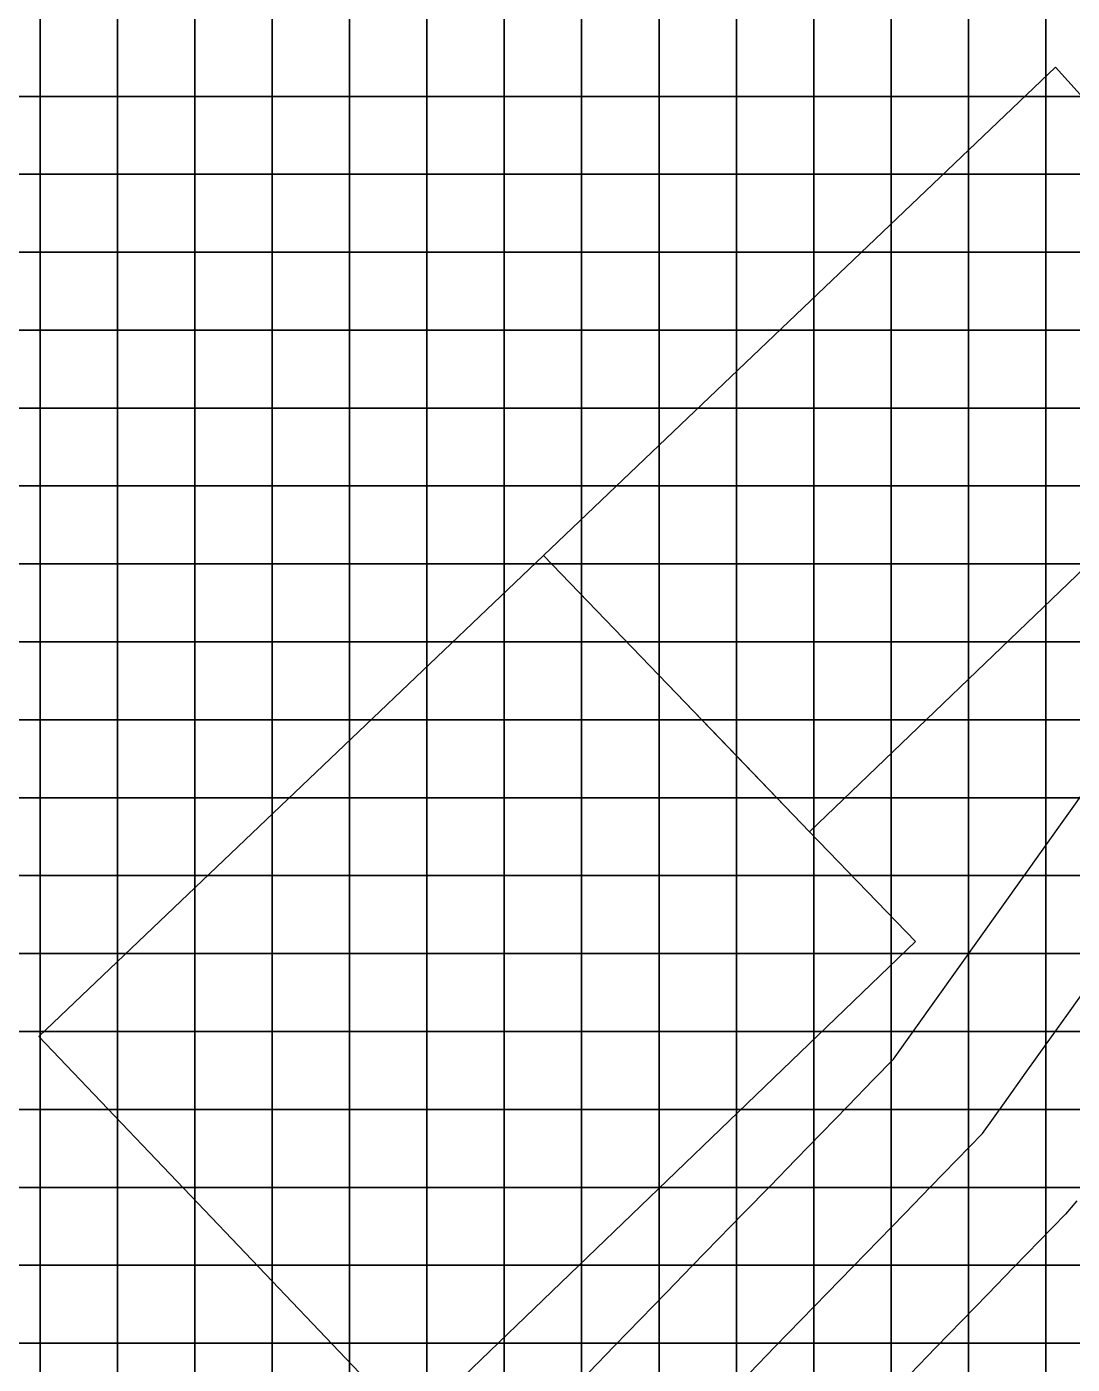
# Model space of a CAD drawing. Header units: metres. Extents: x -5 to 122, y -9 to 115.
# Drawn here: x 37.77 to 64.87, y 60.1 to 94.78 of the extents above; entities that cross this region are included whole.
import ezdxf

# ---------------------------------------------------------------- set-up
doc = ezdxf.new("R2010")
doc.units = ezdxf.units.M
for name, color, linetype in [('buildings', 7, 'Continuous'), ('osm_streets', 7, 'Continuous'), ('osm_streets_centerlines', 7, 'Continuous'), ('terrain', 7, 'Continuous')]:
    doc.layers.add(name, color=color, linetype=linetype)

msp = doc.modelspace()

# ---------------------------------------------------------------- linework, layer by layer
at = {"layer": 'buildings'}
for points, invisible_edges in [([(54.611, 77.486, 1.817), (51.161, 81.069, 1.817), (64.432, 93.729, 1.817), (54.611, 77.486, 1.817)], 4), ([(66.789, 91.114, 6.191), (64.432, 93.729, 4.74), (51.161, 81.069, 4.74), (66.789, 91.114, 6.191)], 4), ([(64.432, 93.729, 1.817), (51.161, 81.069, 1.817), (51.161, 81.069, 4.74), (64.432, 93.729, 1.817)], 6), ([(51.161, 81.069, 4.74), (64.432, 93.729, 4.74), (64.432, 93.729, 1.817), (51.161, 81.069, 4.74)], 4), ([(54.611, 77.486, 1.817), (64.432, 93.729, 1.817), (66.789, 91.114, 1.817), (54.611, 77.486, 1.817)], 5), ([(66.789, 91.114, 1.817), (64.432, 93.729, 1.817), (64.432, 93.729, 4.74), (66.789, 91.114, 1.817)], 6), ([(64.432, 93.729, 4.74), (66.789, 91.114, 6.191), (66.789, 91.114, 1.817), (64.432, 93.729, 4.74)], 4), ([(51.161, 81.069, 4.74), (67.759, 90.073, 6.778), (66.789, 91.114, 6.191), (51.161, 81.069, 4.74)], 5), ([(66.789, 91.114, 1.817), (71.128, 86.457, 1.817), (54.611, 77.486, 1.817), (66.789, 91.114, 1.817)], 7), ([(51.161, 81.069, 4.74), (54.611, 77.486, 6.778), (67.759, 90.073, 6.778), (51.161, 81.069, 4.74)], 6), ([(71.128, 86.457, 4.74), (67.759, 90.073, 6.778), (54.611, 77.486, 6.778), (71.128, 86.457, 4.74)], 6), ([(71.128, 86.457, 1.817), (58.06, 73.903, 1.817), (54.611, 77.486, 1.817), (71.128, 86.457, 1.817)], 4), ([(54.611, 77.486, 6.778), (58.06, 73.903, 4.74), (71.128, 86.457, 4.74), (54.611, 77.486, 6.778)], 4), ([(58.06, 73.903, 1.817), (71.128, 86.457, 1.817), (71.128, 86.457, 4.74), (58.06, 73.903, 1.817)], 6), ([(71.128, 86.457, 4.74), (58.06, 73.903, 4.74), (58.06, 73.903, 1.817), (71.128, 86.457, 4.74)], 4), ([(42.907, 63.533, 2), (38.081, 68.591, 2), (51.161, 81.069, 2), (42.907, 63.533, 2)], 4), ([(55.981, 76.062, 12.374), (51.161, 81.069, 6.53), (38.081, 68.591, 6.53), (55.981, 76.062, 12.374)], 4), ([(51.161, 81.069, 2), (38.081, 68.591, 2), (38.081, 68.591, 6.53), (51.161, 81.069, 2)], 6), ([(38.081, 68.591, 6.53), (51.161, 81.069, 6.53), (51.161, 81.069, 2), (38.081, 68.591, 6.53)], 4), ([(42.907, 63.533, 2), (51.161, 81.069, 2), (55.981, 76.062, 2), (42.907, 63.533, 2)], 5), ([(51.161, 81.069, 1.817), (54.611, 77.486, 1.817), (54.611, 77.486, 6.778), (51.161, 81.069, 1.817)], 6), ([(54.611, 77.486, 6.778), (51.161, 81.069, 4.74), (51.161, 81.069, 1.817), (54.611, 77.486, 6.778)], 4), ([(55.981, 76.062, 2), (51.161, 81.069, 2), (51.161, 81.069, 6.53), (55.981, 76.062, 2)], 6), ([(51.161, 81.069, 6.53), (55.981, 76.062, 12.374), (55.981, 76.062, 2), (51.161, 81.069, 6.53)], 4), ([(54.611, 77.486, 1.817), (58.06, 73.903, 1.817), (58.06, 73.903, 4.74), (54.611, 77.486, 1.817)], 6), ([(58.06, 73.903, 4.74), (54.611, 77.486, 6.778), (54.611, 77.486, 1.817), (58.06, 73.903, 4.74)], 4), ([(38.081, 68.591, 6.53), (42.907, 63.533, 12.374), (55.981, 76.062, 12.374), (38.081, 68.591, 6.53)], 6), ([(55.981, 76.062, 2), (58.06, 73.903, 2), (42.907, 63.533, 2), (55.981, 76.062, 2)], 6), ([(58.06, 73.903, 9.854), (55.981, 76.062, 12.374), (42.907, 63.533, 12.374), (58.06, 73.903, 9.854)], 6), ([(58.06, 73.903, 2), (55.981, 76.062, 2), (55.981, 76.062, 12.374), (58.06, 73.903, 2)], 6), ([(55.981, 76.062, 12.374), (58.06, 73.903, 9.854), (58.06, 73.903, 2), (55.981, 76.062, 12.374)], 4), ([(58.06, 73.903, 2), (60.802, 71.056, 2), (42.907, 63.533, 2), (58.06, 73.903, 2)], 6), ([(60.802, 71.056, 6.53), (58.06, 73.903, 9.854), (42.907, 63.533, 12.374), (60.802, 71.056, 6.53)], 6), ([(60.802, 71.056, 2), (58.06, 73.903, 2), (58.06, 73.903, 9.854), (60.802, 71.056, 2)], 6), ([(58.06, 73.903, 9.854), (60.802, 71.056, 6.53), (60.802, 71.056, 2), (58.06, 73.903, 9.854)], 4), ([(60.802, 71.056, 2), (47.732, 58.474, 2), (42.907, 63.533, 2), (60.802, 71.056, 2)], 6), ([(42.907, 63.533, 12.374), (47.732, 58.474, 6.53), (60.802, 71.056, 6.53), (42.907, 63.533, 12.374)], 4), ([(47.732, 58.474, 2), (60.802, 71.056, 2), (60.802, 71.056, 6.53), (47.732, 58.474, 2)], 6), ([(60.802, 71.056, 6.53), (47.732, 58.474, 6.53), (47.732, 58.474, 2), (60.802, 71.056, 6.53)], 4), ([(38.081, 68.591, 2), (42.907, 63.533, 2), (42.907, 63.533, 12.374), (38.081, 68.591, 2)], 6), ([(42.907, 63.533, 12.374), (38.081, 68.591, 6.53), (38.081, 68.591, 2), (42.907, 63.533, 12.374)], 4), ([(42.907, 63.533, 2), (47.732, 58.474, 2), (47.732, 58.474, 6.53), (42.907, 63.533, 2)], 6), ([(47.732, 58.474, 6.53), (42.907, 63.533, 12.374), (42.907, 63.533, 2), (47.732, 58.474, 6.53)], 4)]:
    msp.add_3dface(points, dxfattribs=dict(at, invisible_edges=invisible_edges))
at = {"layer": 'osm_streets'}
for points in [[(52.333, 59.884, 2), (53.004, 60.575, 2), (53.676, 61.265, 1.998), (54.347, 61.955, 2.033), (55.018, 62.646, 2.033), (55.69, 63.336, 2.025), (56.361, 64.027, 1.985), (57.033, 64.717, 1.985), (57.704, 65.407, 1.948), (58.375, 66.098, 1.95), (59.047, 66.788, 1.95), (59.718, 67.478, 1.938), (60.23, 68.005, 1.96), (68.617, 79.77, 1.832)], [(64.983, 64.336, 1.96), (64.691, 63.986, 1.96), (64.02, 63.295, 2.045), (63.348, 62.605, 2.045), (62.677, 61.915, 1.95), (62.005, 61.224, 2.02), (61.334, 60.534, 2.02), (60.662, 59.843, 1.98)]]:
    msp.add_polyline3d(points, dxfattribs=at)
at = {"layer": 'osm_streets_centerlines'}
msp.add_polyline3d([(56.498, 59.864, 1.99), (57.169, 60.554, 1.995), (57.84, 61.245, 1.995), (58.512, 61.935, 2), (59.183, 62.625, 1.965), (59.855, 63.316, 1.965), (60.526, 64.006, 1.935), (61.197, 64.696, 1.938), (61.869, 65.387, 1.938), (62.54, 66.077, 1.935), (63.108, 66.874, 1.935), (63.676, 67.671, 1.908), (64.244, 68.468, 1.908), (64.812, 69.264, 1.908), (65.38, 70.061, 1.868)], dxfattribs=at)
at = {"layer": 'terrain'}
for points in [[(38.109, 92.973, 2.1), (38.109, 94.993, 2.095), (36.103, 94.993, 2.04), (36.103, 92.973, 2.13)], [(40.115, 92.973, 2.037), (40.115, 94.993, 2.045), (38.109, 94.993, 2.095), (38.109, 92.973, 2.1)], [(42.12, 92.973, 2.003), (42.12, 94.993, 2.02), (40.115, 94.993, 2.045), (40.115, 92.973, 2.037)], [(44.126, 92.973, 1.955), (44.126, 94.993, 1.973), (42.12, 94.993, 2.02), (42.12, 92.973, 2.003)], [(46.132, 92.973, 1.978), (46.132, 94.993, 1.938), (44.126, 94.993, 1.973), (44.126, 92.973, 1.955)], [(48.138, 92.973, 1.945), (48.138, 94.993, 1.957), (46.132, 94.993, 1.938), (46.132, 92.973, 1.978)], [(50.143, 92.973, 1.923), (50.143, 94.993, 1.94), (48.138, 94.993, 1.957), (48.138, 92.973, 1.945)], [(52.149, 92.973, 1.9), (52.149, 94.993, 1.868), (50.143, 94.993, 1.94), (50.143, 92.973, 1.923)], [(54.155, 92.973, 1.91), (54.155, 94.993, 1.86), (52.149, 94.993, 1.868), (52.149, 92.973, 1.9)], [(56.161, 92.973, 1.853), (56.161, 94.993, 1.868), (54.155, 94.993, 1.86), (54.155, 92.973, 1.91)], [(58.166, 92.973, 1.918), (58.166, 94.993, 1.83), (56.161, 94.993, 1.868), (56.161, 92.973, 1.853)], [(60.172, 92.973, 2.005), (60.172, 94.993, 1.853), (58.166, 94.993, 1.83), (58.166, 92.973, 1.918)], [(62.178, 92.973, 1.982), (62.178, 94.993, 1.988), (60.172, 94.993, 1.853), (60.172, 92.973, 2.005)], [(64.183, 92.973, 1.945), (64.183, 94.993, 1.955), (62.178, 94.993, 1.988), (62.178, 92.973, 1.982)], [(66.189, 92.973, 1.905), (66.189, 94.993, 1.91), (64.183, 94.993, 1.955), (64.183, 92.973, 1.945)], [(38.109, 90.952, 2.062), (38.109, 92.973, 2.1), (36.103, 92.973, 2.13), (36.103, 90.952, 2.105)], [(40.115, 90.952, 2.007), (40.115, 92.973, 2.037), (38.109, 92.973, 2.1), (38.109, 90.952, 2.062)], [(42.12, 90.952, 1.957), (42.12, 92.973, 2.003), (40.115, 92.973, 2.037), (40.115, 90.952, 2.007)], [(44.126, 90.952, 1.978), (44.126, 92.973, 1.955), (42.12, 92.973, 2.003), (42.12, 90.952, 1.957)], [(46.132, 90.952, 1.95), (46.132, 92.973, 1.978), (44.126, 92.973, 1.955), (44.126, 90.952, 1.978)], [(48.138, 90.952, 1.95), (48.138, 92.973, 1.945), (46.132, 92.973, 1.978), (46.132, 90.952, 1.95)], [(50.143, 90.952, 1.933), (50.143, 92.973, 1.923), (48.138, 92.973, 1.945), (48.138, 90.952, 1.95)], [(52.149, 90.952, 1.952), (52.149, 92.973, 1.9), (50.143, 92.973, 1.923), (50.143, 90.952, 1.933)], [(54.155, 90.952, 1.885), (54.155, 92.973, 1.91), (52.149, 92.973, 1.9), (52.149, 90.952, 1.952)], [(56.161, 90.952, 1.972), (56.161, 92.973, 1.853), (54.155, 92.973, 1.91), (54.155, 90.952, 1.885)], [(58.166, 90.952, 2.03), (58.166, 92.973, 1.918), (56.161, 92.973, 1.853), (56.161, 90.952, 1.972)], [(60.172, 90.952, 2.01), (60.172, 92.973, 2.005), (58.166, 92.973, 1.918), (58.166, 90.952, 2.03)], [(62.178, 90.952, 1.965), (62.178, 92.973, 1.982), (60.172, 92.973, 2.005), (60.172, 90.952, 2.01)], [(64.183, 90.952, 1.927), (64.183, 92.973, 1.945), (62.178, 92.973, 1.982), (62.178, 90.952, 1.965)], [(66.189, 90.952, 1.895), (66.189, 92.973, 1.905), (64.183, 92.973, 1.945), (64.183, 90.952, 1.927)], [(38.109, 88.931, 2.03), (38.109, 90.952, 2.062), (36.103, 90.952, 2.105), (36.103, 88.931, 2.085)], [(40.115, 88.931, 1.975), (40.115, 90.952, 2.007), (38.109, 90.952, 2.062), (38.109, 88.931, 2.03)], [(42.12, 88.931, 2.015), (42.12, 90.952, 1.957), (40.115, 90.952, 2.007), (40.115, 88.931, 1.975)], [(44.126, 88.931, 1.948), (44.126, 90.952, 1.978), (42.12, 90.952, 1.957), (42.12, 88.931, 2.015)], [(46.132, 88.931, 1.952), (46.132, 90.952, 1.95), (44.126, 90.952, 1.978), (44.126, 88.931, 1.948)], [(48.138, 88.931, 1.95), (48.138, 90.952, 1.95), (46.132, 90.952, 1.95), (46.132, 88.931, 1.952)], [(50.143, 88.931, 1.955), (50.143, 90.952, 1.933), (48.138, 90.952, 1.95), (48.138, 88.931, 1.95)], [(52.149, 88.931, 1.918), (52.149, 90.952, 1.952), (50.143, 90.952, 1.933), (50.143, 88.931, 1.955)], [(54.155, 88.931, 2.018), (54.155, 90.952, 1.885), (52.149, 90.952, 1.952), (52.149, 88.931, 1.918)], [(56.161, 88.931, 2.067), (56.161, 90.952, 1.972), (54.155, 90.952, 1.885), (54.155, 88.931, 2.018)], [(58.166, 88.931, 2.048), (58.166, 90.952, 2.03), (56.161, 90.952, 1.972), (56.161, 88.931, 2.067)], [(60.172, 88.931, 1.993), (60.172, 90.952, 2.01), (58.166, 90.952, 2.03), (58.166, 88.931, 2.048)], [(62.178, 88.931, 1.98), (62.178, 90.952, 1.965), (60.172, 90.952, 2.01), (60.172, 88.931, 1.993)], [(64.183, 88.931, 1.915), (64.183, 90.952, 1.927), (62.178, 90.952, 1.965), (62.178, 88.931, 1.98)], [(66.189, 88.931, 1.88), (66.189, 90.952, 1.895), (64.183, 90.952, 1.927), (64.183, 88.931, 1.915)], [(38.109, 86.911, 1.99), (38.109, 88.931, 2.03), (36.103, 88.931, 2.085), (36.103, 86.911, 2.048)], [(40.115, 86.911, 2.013), (40.115, 88.931, 1.975), (38.109, 88.931, 2.03), (38.109, 86.911, 1.99)], [(42.12, 86.911, 2.007), (42.12, 88.931, 2.015), (40.115, 88.931, 1.975), (40.115, 86.911, 2.013)], [(44.126, 86.911, 1.945), (44.126, 88.931, 1.948), (42.12, 88.931, 2.015), (42.12, 86.911, 2.007)], [(46.132, 86.911, 1.983), (46.132, 88.931, 1.952), (44.126, 88.931, 1.948), (44.126, 86.911, 1.945)], [(48.138, 86.911, 1.94), (48.138, 88.931, 1.95), (46.132, 88.931, 1.952), (46.132, 86.911, 1.983)], [(50.143, 86.911, 1.908), (50.143, 88.931, 1.955), (48.138, 88.931, 1.95), (48.138, 86.911, 1.94)], [(52.149, 86.911, 2.052), (52.149, 88.931, 1.918), (50.143, 88.931, 1.955), (50.143, 86.911, 1.908)], [(54.155, 86.911, 2.088), (54.155, 88.931, 2.018), (52.149, 88.931, 1.918), (52.149, 86.911, 2.052)], [(56.161, 86.911, 2.03), (56.161, 88.931, 2.067), (54.155, 88.931, 2.018), (54.155, 86.911, 2.088)], [(58.166, 86.911, 2.02), (58.166, 88.931, 2.048), (56.161, 88.931, 2.067), (56.161, 86.911, 2.03)], [(60.172, 86.911, 1.997), (60.172, 88.931, 1.993), (58.166, 88.931, 2.048), (58.166, 86.911, 2.02)], [(62.178, 86.911, 1.963), (62.178, 88.931, 1.98), (60.172, 88.931, 1.993), (60.172, 86.911, 1.997)], [(64.183, 86.911, 1.94), (64.183, 88.931, 1.915), (62.178, 88.931, 1.98), (62.178, 86.911, 1.963)], [(66.189, 86.911, 1.875), (66.189, 88.931, 1.88), (64.183, 88.931, 1.915), (64.183, 86.911, 1.94)], [(38.109, 84.89, 2.005), (38.109, 86.911, 1.99), (36.103, 86.911, 2.048), (36.103, 84.89, 2.005)], [(40.115, 84.89, 2.007), (40.115, 86.911, 2.013), (38.109, 86.911, 1.99), (38.109, 84.89, 2.005)], [(42.12, 84.89, 1.96), (42.12, 86.911, 2.007), (40.115, 86.911, 2.013), (40.115, 84.89, 2.007)], [(44.126, 84.89, 1.997), (44.126, 86.911, 1.945), (42.12, 86.911, 2.007), (42.12, 84.89, 1.96)], [(46.132, 84.89, 1.963), (46.132, 86.911, 1.983), (44.126, 86.911, 1.945), (44.126, 84.89, 1.997)], [(48.138, 84.89, 1.918), (48.138, 86.911, 1.94), (46.132, 86.911, 1.983), (46.132, 84.89, 1.963)], [(50.143, 84.89, 2.11), (50.143, 86.911, 1.908), (48.138, 86.911, 1.94), (48.138, 84.89, 1.918)], [(52.149, 84.89, 2.147), (52.149, 86.911, 2.052), (50.143, 86.911, 1.908), (50.143, 84.89, 2.11)], [(54.155, 84.89, 2.088), (54.155, 86.911, 2.088), (52.149, 86.911, 2.052), (52.149, 84.89, 2.147)], [(56.161, 84.89, 2.058), (56.161, 86.911, 2.03), (54.155, 86.911, 2.088), (54.155, 84.89, 2.088)], [(58.166, 84.89, 1.995), (58.166, 86.911, 2.02), (56.161, 86.911, 2.03), (56.161, 84.89, 2.058)], [(60.172, 84.89, 1.973), (60.172, 86.911, 1.997), (58.166, 86.911, 2.02), (58.166, 84.89, 1.995)], [(62.178, 84.89, 1.942), (62.178, 86.911, 1.963), (60.172, 86.911, 1.997), (60.172, 84.89, 1.973)], [(64.183, 84.89, 1.933), (64.183, 86.911, 1.94), (62.178, 86.911, 1.963), (62.178, 84.89, 1.942)], [(66.189, 84.89, 1.893), (66.189, 86.911, 1.875), (64.183, 86.911, 1.94), (64.183, 84.89, 1.933)], [(38.109, 82.869, 1.978), (38.109, 84.89, 2.005), (36.103, 84.89, 2.005), (36.103, 82.869, 2.01)], [(40.115, 82.869, 1.975), (40.115, 84.89, 2.007), (38.109, 84.89, 2.005), (38.109, 82.869, 1.978)], [(42.12, 82.869, 2.005), (42.12, 84.89, 1.96), (40.115, 84.89, 2.007), (40.115, 82.869, 1.975)], [(44.126, 82.869, 1.95), (44.126, 84.89, 1.997), (42.12, 84.89, 1.96), (42.12, 82.869, 2.005)], [(46.132, 82.869, 1.918), (46.132, 84.89, 1.963), (44.126, 84.89, 1.997), (44.126, 82.869, 1.95)], [(48.138, 82.869, 2.125), (48.138, 84.89, 1.918), (46.132, 84.89, 1.963), (46.132, 82.869, 1.918)], [(50.143, 82.869, 2.168), (50.143, 84.89, 2.11), (48.138, 84.89, 1.918), (48.138, 82.869, 2.125)], [(52.149, 82.869, 2.165), (52.149, 84.89, 2.147), (50.143, 84.89, 2.11), (50.143, 82.869, 2.168)], [(54.155, 82.869, 2.122), (54.155, 84.89, 2.088), (52.149, 84.89, 2.147), (52.149, 82.869, 2.165)], [(56.161, 82.869, 2.058), (56.161, 84.89, 2.058), (54.155, 84.89, 2.088), (54.155, 82.869, 2.122)], [(58.166, 82.869, 2.037), (58.166, 84.89, 1.995), (56.161, 84.89, 2.058), (56.161, 82.869, 2.058)], [(60.172, 82.869, 1.967), (60.172, 84.89, 1.973), (58.166, 84.89, 1.995), (58.166, 82.869, 2.037)], [(62.178, 82.869, 1.93), (62.178, 84.89, 1.942), (60.172, 84.89, 1.973), (60.172, 82.869, 1.967)], [(64.183, 82.869, 1.903), (64.183, 84.89, 1.933), (62.178, 84.89, 1.942), (62.178, 82.869, 1.93)], [(66.189, 82.869, 1.9), (66.189, 84.89, 1.893), (64.183, 84.89, 1.933), (64.183, 82.869, 1.903)], [(38.109, 80.848, 1.998), (38.109, 82.869, 1.978), (36.103, 82.869, 2.01), (36.103, 80.848, 2.03)], [(40.115, 80.848, 1.993), (40.115, 82.869, 1.975), (38.109, 82.869, 1.978), (38.109, 80.848, 1.998)], [(42.12, 80.848, 1.972), (42.12, 82.869, 2.005), (40.115, 82.869, 1.975), (40.115, 80.848, 1.993)], [(44.126, 80.848, 1.957), (44.126, 82.869, 1.95), (42.12, 82.869, 2.005), (42.12, 80.848, 1.972)], [(46.132, 80.848, 2.128), (46.132, 82.869, 1.918), (44.126, 82.869, 1.95), (44.126, 80.848, 1.957)], [(48.138, 80.848, 2.202), (48.138, 82.869, 2.125), (46.132, 82.869, 1.918), (46.132, 80.848, 2.128)], [(50.143, 80.848, 2.173), (50.143, 82.869, 2.168), (48.138, 82.869, 2.125), (48.138, 80.848, 2.202)], [(52.149, 80.848, 2.162), (52.149, 82.869, 2.165), (50.143, 82.869, 2.168), (50.143, 80.848, 2.173)], [(54.155, 80.848, 2.135), (54.155, 82.869, 2.122), (52.149, 82.869, 2.165), (52.149, 80.848, 2.162)], [(56.161, 80.848, 2.09), (56.161, 82.869, 2.058), (54.155, 82.869, 2.122), (54.155, 80.848, 2.135)], [(58.166, 80.848, 2.025), (58.166, 82.869, 2.037), (56.161, 82.869, 2.058), (56.161, 80.848, 2.09)], [(60.172, 80.848, 2.005), (60.172, 82.869, 1.967), (58.166, 82.869, 2.037), (58.166, 80.848, 2.025)], [(62.178, 80.848, 1.945), (62.178, 82.869, 1.93), (60.172, 82.869, 1.967), (60.172, 80.848, 2.005)], [(64.183, 80.848, 1.912), (64.183, 82.869, 1.903), (62.178, 82.869, 1.93), (62.178, 80.848, 1.945)], [(66.189, 80.848, 1.893), (66.189, 82.869, 1.9), (64.183, 82.869, 1.903), (64.183, 80.848, 1.912)], [(38.109, 78.828, 2.027), (38.109, 80.848, 1.998), (36.103, 80.848, 2.03), (36.103, 78.828, 2.02)], [(40.115, 78.828, 1.978), (40.115, 80.848, 1.993), (38.109, 80.848, 1.998), (38.109, 78.828, 2.027)], [(42.12, 78.828, 1.952), (42.12, 80.848, 1.972), (40.115, 80.848, 1.993), (40.115, 78.828, 1.978)], [(44.126, 78.828, 2.145), (44.126, 80.848, 1.957), (42.12, 80.848, 1.972), (42.12, 78.828, 1.952)], [(46.132, 78.828, 2.21), (46.132, 80.848, 2.128), (44.126, 80.848, 1.957), (44.126, 78.828, 2.145)], [(48.138, 78.828, 2.2), (48.138, 80.848, 2.202), (46.132, 80.848, 2.128), (46.132, 78.828, 2.21)], [(50.143, 78.828, 2.198), (50.143, 80.848, 2.173), (48.138, 80.848, 2.202), (48.138, 78.828, 2.2)], [(52.149, 78.828, 2.162), (52.149, 80.848, 2.162), (50.143, 80.848, 2.173), (50.143, 78.828, 2.198)], [(54.155, 78.828, 2.153), (54.155, 80.848, 2.135), (52.149, 80.848, 2.162), (52.149, 78.828, 2.162)], [(56.161, 78.828, 2.105), (56.161, 80.848, 2.09), (54.155, 80.848, 2.135), (54.155, 78.828, 2.153)], [(58.166, 78.828, 2.045), (58.166, 80.848, 2.025), (56.161, 80.848, 2.09), (56.161, 78.828, 2.105)], [(60.172, 78.828, 1.993), (60.172, 80.848, 2.005), (58.166, 80.848, 2.025), (58.166, 78.828, 2.045)], [(62.178, 78.828, 1.98), (62.178, 80.848, 1.945), (60.172, 80.848, 2.005), (60.172, 78.828, 1.993)], [(64.183, 78.828, 1.935), (64.183, 80.848, 1.912), (62.178, 80.848, 1.945), (62.178, 78.828, 1.98)], [(66.189, 78.828, 1.89), (66.189, 80.848, 1.893), (64.183, 80.848, 1.912), (64.183, 78.828, 1.935)], [(38.109, 76.807, 2.003), (38.109, 78.828, 2.027), (36.103, 78.828, 2.02), (36.103, 76.807, 2.033)], [(40.115, 76.807, 1.975), (40.115, 78.828, 1.978), (38.109, 78.828, 2.027), (38.109, 76.807, 2.003)], [(42.12, 76.807, 2.175), (42.12, 78.828, 1.952), (40.115, 78.828, 1.978), (40.115, 76.807, 1.975)], [(44.126, 76.807, 2.202), (44.126, 78.828, 2.145), (42.12, 78.828, 1.952), (42.12, 76.807, 2.175)], [(46.132, 76.807, 2.205), (46.132, 78.828, 2.21), (44.126, 78.828, 2.145), (44.126, 76.807, 2.202)], [(48.138, 76.807, 2.195), (48.138, 78.828, 2.2), (46.132, 78.828, 2.21), (46.132, 76.807, 2.205)], [(50.143, 76.807, 2.188), (50.143, 78.828, 2.198), (48.138, 78.828, 2.2), (48.138, 76.807, 2.195)], [(52.149, 76.807, 2.165), (52.149, 78.828, 2.162), (50.143, 78.828, 2.198), (50.143, 76.807, 2.188)], [(54.155, 76.807, 2.15), (54.155, 78.828, 2.153), (52.149, 78.828, 2.162), (52.149, 76.807, 2.165)], [(56.161, 76.807, 2.137), (56.161, 78.828, 2.105), (54.155, 78.828, 2.153), (54.155, 76.807, 2.15)], [(58.166, 76.807, 2.075), (58.166, 78.828, 2.045), (56.161, 78.828, 2.105), (56.161, 76.807, 2.137)], [(60.172, 76.807, 2.02), (60.172, 78.828, 1.993), (58.166, 78.828, 2.045), (58.166, 76.807, 2.075)], [(62.178, 76.807, 1.985), (62.178, 78.828, 1.98), (60.172, 78.828, 1.993), (60.172, 76.807, 2.02)], [(64.183, 76.807, 1.925), (64.183, 78.828, 1.935), (62.178, 78.828, 1.98), (62.178, 76.807, 1.985)], [(66.189, 76.807, 1.88), (66.189, 78.828, 1.89), (64.183, 78.828, 1.935), (64.183, 76.807, 1.925)], [(38.109, 74.786, 1.96), (38.109, 76.807, 2.003), (36.103, 76.807, 2.033), (36.103, 74.786, 2.015)], [(40.115, 74.786, 2.222), (40.115, 76.807, 1.975), (38.109, 76.807, 2.003), (38.109, 74.786, 1.96)], [(42.12, 74.786, 2.192), (42.12, 76.807, 2.175), (40.115, 76.807, 1.975), (40.115, 74.786, 2.222)], [(44.126, 74.786, 2.192), (44.126, 76.807, 2.202), (42.12, 76.807, 2.175), (42.12, 74.786, 2.192)], [(46.132, 74.786, 2.168), (46.132, 76.807, 2.205), (44.126, 76.807, 2.202), (44.126, 74.786, 2.192)], [(48.138, 74.786, 2.158), (48.138, 76.807, 2.195), (46.132, 76.807, 2.205), (46.132, 74.786, 2.168)], [(50.143, 74.786, 2.155), (50.143, 76.807, 2.188), (48.138, 76.807, 2.195), (48.138, 74.786, 2.158)], [(52.149, 74.786, 2.147), (52.149, 76.807, 2.165), (50.143, 76.807, 2.188), (50.143, 74.786, 2.155)], [(54.155, 74.786, 2.143), (54.155, 76.807, 2.15), (52.149, 76.807, 2.165), (52.149, 74.786, 2.147)], [(56.161, 74.786, 2.137), (56.161, 76.807, 2.137), (54.155, 76.807, 2.15), (54.155, 74.786, 2.143)], [(58.166, 74.786, 2.1), (58.166, 76.807, 2.075), (56.161, 76.807, 2.137), (56.161, 74.786, 2.137)], [(60.172, 74.786, 2.027), (60.172, 76.807, 2.02), (58.166, 76.807, 2.075), (58.166, 74.786, 2.1)], [(62.178, 74.786, 1.98), (62.178, 76.807, 1.985), (60.172, 76.807, 2.02), (60.172, 74.786, 2.027)], [(64.183, 74.786, 1.923), (64.183, 76.807, 1.925), (62.178, 76.807, 1.985), (62.178, 74.786, 1.98)], [(66.189, 74.786, 1.887), (66.189, 76.807, 1.88), (64.183, 76.807, 1.925), (64.183, 74.786, 1.923)], [(38.109, 72.766, 2.248), (38.109, 74.786, 1.96), (36.103, 74.786, 2.015), (36.103, 72.766, 1.975)], [(40.115, 72.766, 2.355), (40.115, 74.786, 2.222), (38.109, 74.786, 1.96), (38.109, 72.766, 2.248)], [(42.12, 72.766, 2.245), (42.12, 74.786, 2.192), (40.115, 74.786, 2.222), (40.115, 72.766, 2.355)], [(44.126, 72.766, 2.18), (44.126, 74.786, 2.192), (42.12, 74.786, 2.192), (42.12, 72.766, 2.245)], [(46.132, 72.766, 2.16), (46.132, 74.786, 2.168), (44.126, 74.786, 2.192), (44.126, 72.766, 2.18)], [(48.138, 72.766, 2.132), (48.138, 74.786, 2.158), (46.132, 74.786, 2.168), (46.132, 72.766, 2.16)], [(50.143, 72.766, 2.11), (50.143, 74.786, 2.155), (48.138, 74.786, 2.158), (48.138, 72.766, 2.132)], [(52.149, 72.766, 2.105), (52.149, 74.786, 2.147), (50.143, 74.786, 2.155), (50.143, 72.766, 2.11)], [(54.155, 72.766, 2.103), (54.155, 74.786, 2.143), (52.149, 74.786, 2.147), (52.149, 72.766, 2.105)], [(56.161, 72.766, 2.095), (56.161, 74.786, 2.137), (54.155, 74.786, 2.143), (54.155, 72.766, 2.103)], [(58.166, 72.766, 2.162), (58.166, 74.786, 2.1), (56.161, 74.786, 2.137), (56.161, 72.766, 2.095)], [(60.172, 72.766, 2.065), (60.172, 74.786, 2.027), (58.166, 74.786, 2.1), (58.166, 72.766, 2.162)], [(62.178, 72.766, 1.975), (62.178, 74.786, 1.98), (60.172, 74.786, 2.027), (60.172, 72.766, 2.065)], [(64.183, 72.766, 1.93), (64.183, 74.786, 1.923), (62.178, 74.786, 1.98), (62.178, 72.766, 1.975)], [(66.189, 72.766, 1.875), (66.189, 74.786, 1.887), (64.183, 74.786, 1.923), (64.183, 72.766, 1.93)], [(38.109, 70.745, 2.3), (38.109, 72.766, 2.248), (36.103, 72.766, 1.975), (36.103, 70.745, 2.207)], [(40.115, 70.745, 2.31), (40.115, 72.766, 2.355), (38.109, 72.766, 2.248), (38.109, 70.745, 2.3)], [(42.12, 70.745, 2.312), (42.12, 72.766, 2.245), (40.115, 72.766, 2.355), (40.115, 70.745, 2.31)], [(44.126, 70.745, 2.202), (44.126, 72.766, 2.18), (42.12, 72.766, 2.245), (42.12, 70.745, 2.312)], [(46.132, 70.745, 2.153), (46.132, 72.766, 2.16), (44.126, 72.766, 2.18), (44.126, 70.745, 2.202)], [(48.138, 70.745, 2.132), (48.138, 72.766, 2.132), (46.132, 72.766, 2.16), (46.132, 70.745, 2.153)], [(50.143, 70.745, 2.09), (50.143, 72.766, 2.11), (48.138, 72.766, 2.132), (48.138, 70.745, 2.132)], [(52.149, 70.745, 2.065), (52.149, 72.766, 2.105), (50.143, 72.766, 2.11), (50.143, 70.745, 2.09)], [(54.155, 70.745, 2.055), (54.155, 72.766, 2.103), (52.149, 72.766, 2.105), (52.149, 70.745, 2.065)], [(56.161, 70.745, 2.055), (56.161, 72.766, 2.095), (54.155, 72.766, 2.103), (54.155, 70.745, 2.055)], [(58.166, 70.745, 2.06), (58.166, 72.766, 2.162), (56.161, 72.766, 2.095), (56.161, 70.745, 2.055)], [(60.172, 70.745, 2.002), (60.172, 72.766, 2.065), (58.166, 72.766, 2.162), (58.166, 70.745, 2.06)], [(62.178, 70.745, 1.945), (62.178, 72.766, 1.975), (60.172, 72.766, 2.065), (60.172, 70.745, 2.002)], [(64.183, 70.745, 1.918), (64.183, 72.766, 1.93), (62.178, 72.766, 1.975), (62.178, 70.745, 1.945)], [(66.189, 70.745, 1.868), (66.189, 72.766, 1.875), (64.183, 72.766, 1.93), (64.183, 70.745, 1.918)], [(38.109, 68.724, 2.238), (38.109, 70.745, 2.3), (36.103, 70.745, 2.207), (36.103, 68.724, 2.23)], [(40.115, 68.724, 2.257), (40.115, 70.745, 2.31), (38.109, 70.745, 2.3), (38.109, 68.724, 2.238)], [(42.12, 68.724, 2.26), (42.12, 70.745, 2.312), (40.115, 70.745, 2.31), (40.115, 68.724, 2.257)], [(44.126, 68.724, 2.255), (44.126, 70.745, 2.202), (42.12, 70.745, 2.312), (42.12, 68.724, 2.26)], [(46.132, 68.724, 2.16), (46.132, 70.745, 2.153), (44.126, 70.745, 2.202), (44.126, 68.724, 2.255)], [(48.138, 68.724, 2.123), (48.138, 70.745, 2.132), (46.132, 70.745, 2.153), (46.132, 68.724, 2.16)], [(50.143, 68.724, 2.1), (50.143, 70.745, 2.09), (48.138, 70.745, 2.132), (48.138, 68.724, 2.123)], [(52.149, 68.724, 2.048), (52.149, 70.745, 2.065), (50.143, 70.745, 2.09), (50.143, 68.724, 2.1)], [(54.155, 68.724, 2.017), (54.155, 70.745, 2.055), (52.149, 70.745, 2.065), (52.149, 68.724, 2.048)], [(56.161, 68.724, 2.01), (56.161, 70.745, 2.055), (54.155, 70.745, 2.055), (54.155, 68.724, 2.017)], [(58.166, 68.724, 2.022), (58.166, 70.745, 2.06), (56.161, 70.745, 2.055), (56.161, 68.724, 2.01)], [(60.172, 68.724, 1.96), (60.172, 70.745, 2.002), (58.166, 70.745, 2.06), (58.166, 68.724, 2.022)], [(62.178, 68.724, 1.938), (62.178, 70.745, 1.945), (60.172, 70.745, 2.002), (60.172, 68.724, 1.96)], [(64.183, 68.724, 1.908), (64.183, 70.745, 1.918), (62.178, 70.745, 1.945), (62.178, 68.724, 1.938)], [(66.189, 68.724, 1.893), (66.189, 70.745, 1.868), (64.183, 70.745, 1.918), (64.183, 68.724, 1.908)], [(38.109, 66.704, 2.165), (38.109, 68.724, 2.238), (36.103, 68.724, 2.23), (36.103, 66.704, 2.147)], [(40.115, 66.704, 2.207), (40.115, 68.724, 2.257), (38.109, 68.724, 2.238), (38.109, 66.704, 2.165)], [(42.12, 66.704, 2.21), (42.12, 68.724, 2.26), (40.115, 68.724, 2.257), (40.115, 66.704, 2.207)], [(44.126, 66.704, 2.21), (44.126, 68.724, 2.255), (42.12, 68.724, 2.26), (42.12, 66.704, 2.21)], [(46.132, 66.704, 2.205), (46.132, 68.724, 2.16), (44.126, 68.724, 2.255), (44.126, 66.704, 2.21)], [(48.138, 66.704, 2.125), (48.138, 68.724, 2.123), (46.132, 68.724, 2.16), (46.132, 66.704, 2.205)], [(50.143, 66.704, 2.093), (50.143, 68.724, 2.1), (48.138, 68.724, 2.123), (48.138, 66.704, 2.125)], [(52.149, 66.704, 2.065), (52.149, 68.724, 2.048), (50.143, 68.724, 2.1), (50.143, 66.704, 2.093)], [(54.155, 66.704, 2.01), (54.155, 68.724, 2.017), (52.149, 68.724, 2.048), (52.149, 66.704, 2.065)], [(56.161, 66.704, 1.995), (56.161, 68.724, 2.01), (54.155, 68.724, 2.017), (54.155, 66.704, 2.01)], [(58.166, 66.704, 1.95), (58.166, 68.724, 2.022), (56.161, 68.724, 2.01), (56.161, 66.704, 1.995)], [(60.172, 66.704, 1.938), (60.172, 68.724, 1.96), (58.166, 68.724, 2.022), (58.166, 66.704, 1.95)], [(62.178, 66.704, 1.935), (62.178, 68.724, 1.938), (60.172, 68.724, 1.96), (60.172, 66.704, 1.938)], [(64.183, 66.704, 1.908), (64.183, 68.724, 1.908), (62.178, 68.724, 1.938), (62.178, 66.704, 1.935)], [(66.189, 66.704, 1.933), (66.189, 68.724, 1.893), (64.183, 68.724, 1.908), (64.183, 66.704, 1.908)], [(38.109, 64.683, 2.105), (38.109, 66.704, 2.165), (36.103, 66.704, 2.147), (36.103, 64.683, 2.073)], [(40.115, 64.683, 2.147), (40.115, 66.704, 2.207), (38.109, 66.704, 2.165), (38.109, 64.683, 2.105)], [(42.12, 64.683, 2.15), (42.12, 66.704, 2.21), (40.115, 66.704, 2.207), (40.115, 64.683, 2.147)], [(44.126, 64.683, 2.15), (44.126, 66.704, 2.21), (42.12, 66.704, 2.21), (42.12, 64.683, 2.15)], [(46.132, 64.683, 2.15), (46.132, 66.704, 2.205), (44.126, 66.704, 2.21), (44.126, 64.683, 2.15)], [(48.138, 64.683, 2.147), (48.138, 66.704, 2.125), (46.132, 66.704, 2.205), (46.132, 64.683, 2.15)], [(50.143, 64.683, 2.103), (50.143, 66.704, 2.093), (48.138, 66.704, 2.125), (48.138, 64.683, 2.147)], [(52.149, 64.683, 2.062), (52.149, 66.704, 2.065), (50.143, 66.704, 2.093), (50.143, 64.683, 2.103)], [(54.155, 64.683, 2.045), (54.155, 66.704, 2.01), (52.149, 66.704, 2.065), (52.149, 64.683, 2.062)], [(56.161, 64.683, 1.985), (56.161, 66.704, 1.995), (54.155, 66.704, 2.01), (54.155, 64.683, 2.045)], [(58.166, 64.683, 1.948), (58.166, 66.704, 1.95), (56.161, 66.704, 1.995), (56.161, 64.683, 1.985)], [(60.172, 64.683, 1.935), (60.172, 66.704, 1.938), (58.166, 66.704, 1.95), (58.166, 64.683, 1.948)], [(62.178, 64.683, 1.938), (62.178, 66.704, 1.935), (60.172, 66.704, 1.938), (60.172, 64.683, 1.935)], [(64.183, 64.683, 1.96), (64.183, 66.704, 1.908), (62.178, 66.704, 1.935), (62.178, 64.683, 1.938)], [(66.189, 64.683, 1.955), (66.189, 66.704, 1.933), (64.183, 66.704, 1.908), (64.183, 64.683, 1.96)], [(38.109, 62.662, 2.075), (38.109, 64.683, 2.105), (36.103, 64.683, 2.073), (36.103, 62.662, 2.082)], [(40.115, 62.662, 2.088), (40.115, 64.683, 2.147), (38.109, 64.683, 2.105), (38.109, 62.662, 2.075)], [(42.12, 62.662, 2.1), (42.12, 64.683, 2.15), (40.115, 64.683, 2.147), (40.115, 62.662, 2.088)], [(44.126, 62.662, 2.1), (44.126, 64.683, 2.15), (42.12, 64.683, 2.15), (42.12, 62.662, 2.1)], [(46.132, 62.662, 2.098), (46.132, 64.683, 2.15), (44.126, 64.683, 2.15), (44.126, 62.662, 2.1)], [(48.138, 62.662, 2.09), (48.138, 64.683, 2.147), (46.132, 64.683, 2.15), (46.132, 62.662, 2.098)], [(50.143, 62.662, 2.09), (50.143, 64.683, 2.103), (48.138, 64.683, 2.147), (48.138, 62.662, 2.09)], [(52.149, 62.662, 2.037), (52.149, 64.683, 2.062), (50.143, 64.683, 2.103), (50.143, 62.662, 2.09)], [(54.155, 62.662, 2.033), (54.155, 64.683, 2.045), (52.149, 64.683, 2.062), (52.149, 62.662, 2.037)], [(56.161, 62.662, 2.025), (56.161, 64.683, 1.985), (54.155, 64.683, 2.045), (54.155, 62.662, 2.033)], [(58.166, 62.662, 2), (58.166, 64.683, 1.948), (56.161, 64.683, 1.985), (56.161, 62.662, 2.025)], [(60.172, 62.662, 1.965), (60.172, 64.683, 1.935), (58.166, 64.683, 1.948), (58.166, 62.662, 2)], [(62.178, 62.662, 1.95), (62.178, 64.683, 1.938), (60.172, 64.683, 1.935), (60.172, 62.662, 1.965)], [(64.183, 62.662, 2.045), (64.183, 64.683, 1.96), (62.178, 64.683, 1.938), (62.178, 62.662, 1.95)], [(66.189, 62.662, 2.028), (66.189, 64.683, 1.955), (64.183, 64.683, 1.96), (64.183, 62.662, 2.045)], [(38.109, 60.642, 2.077), (38.109, 62.662, 2.075), (36.103, 62.662, 2.082), (36.103, 60.642, 2.06)], [(40.115, 60.642, 2.095), (40.115, 62.662, 2.088), (38.109, 62.662, 2.075), (38.109, 60.642, 2.077)], [(42.12, 60.642, 2.077), (42.12, 62.662, 2.1), (40.115, 62.662, 2.088), (40.115, 60.642, 2.095)], [(44.126, 60.642, 2.075), (44.126, 62.662, 2.1), (42.12, 62.662, 2.1), (42.12, 60.642, 2.077)], [(46.132, 60.642, 2.067), (46.132, 62.662, 2.098), (44.126, 62.662, 2.1), (44.126, 60.642, 2.075)], [(48.138, 60.642, 2.062), (48.138, 62.662, 2.09), (46.132, 62.662, 2.098), (46.132, 60.642, 2.067)], [(50.143, 60.642, 2.035), (50.143, 62.662, 2.09), (48.138, 62.662, 2.09), (48.138, 60.642, 2.062)], [(52.149, 60.642, 2), (52.149, 62.662, 2.037), (50.143, 62.662, 2.09), (50.143, 60.642, 2.035)], [(54.155, 60.642, 1.998), (54.155, 62.662, 2.033), (52.149, 62.662, 2.037), (52.149, 60.642, 2)], [(56.161, 60.642, 1.99), (56.161, 62.662, 2.025), (54.155, 62.662, 2.033), (54.155, 60.642, 1.998)], [(58.166, 60.642, 1.995), (58.166, 62.662, 2), (56.161, 62.662, 2.025), (56.161, 60.642, 1.99)], [(60.172, 60.642, 1.98), (60.172, 62.662, 1.965), (58.166, 62.662, 2), (58.166, 60.642, 1.995)], [(62.178, 60.642, 2.02), (62.178, 62.662, 1.95), (60.172, 62.662, 1.965), (60.172, 60.642, 1.98)], [(64.183, 60.642, 1.97), (64.183, 62.662, 2.045), (62.178, 62.662, 1.95), (62.178, 60.642, 2.02)], [(66.189, 60.642, 2.082), (66.189, 62.662, 2.028), (64.183, 62.662, 2.045), (64.183, 60.642, 1.97)], [(38.109, 58.621, 2.073), (38.109, 60.642, 2.077), (36.103, 60.642, 2.06), (36.103, 58.621, 2.048)], [(40.115, 58.621, 2.077), (40.115, 60.642, 2.095), (38.109, 60.642, 2.077), (38.109, 58.621, 2.073)], [(42.12, 58.621, 2.062), (42.12, 60.642, 2.077), (40.115, 60.642, 2.095), (40.115, 58.621, 2.077)], [(44.126, 58.621, 2.073), (44.126, 60.642, 2.075), (42.12, 60.642, 2.077), (42.12, 58.621, 2.062)], [(46.132, 58.621, 2.062), (46.132, 60.642, 2.067), (44.126, 60.642, 2.075), (44.126, 58.621, 2.073)], [(48.138, 58.621, 2.025), (48.138, 60.642, 2.062), (46.132, 60.642, 2.067), (46.132, 58.621, 2.062)], [(50.143, 58.621, 1.985), (50.143, 60.642, 2.035), (48.138, 60.642, 2.062), (48.138, 58.621, 2.025)], [(52.149, 58.621, 1.97), (52.149, 60.642, 2), (50.143, 60.642, 2.035), (50.143, 58.621, 1.985)], [(54.155, 58.621, 1.97), (54.155, 60.642, 1.998), (52.149, 60.642, 2), (52.149, 58.621, 1.97)], [(56.161, 58.621, 1.95), (56.161, 60.642, 1.99), (54.155, 60.642, 1.998), (54.155, 58.621, 1.97)], [(58.166, 58.621, 1.965), (58.166, 60.642, 1.995), (56.161, 60.642, 1.99), (56.161, 58.621, 1.95)], [(60.172, 58.621, 2.045), (60.172, 60.642, 1.98), (58.166, 60.642, 1.995), (58.166, 58.621, 1.965)], [(62.178, 58.621, 2.028), (62.178, 60.642, 2.02), (60.172, 60.642, 1.98), (60.172, 58.621, 2.045)], [(64.183, 58.621, 2.037), (64.183, 60.642, 1.97), (62.178, 60.642, 2.02), (62.178, 58.621, 2.028)], [(66.189, 58.621, 2.067), (66.189, 60.642, 2.082), (64.183, 60.642, 1.97), (64.183, 58.621, 2.037)]]:
    msp.add_3dface(points, dxfattribs=at)

doc.saveas('drawing.dxf')
